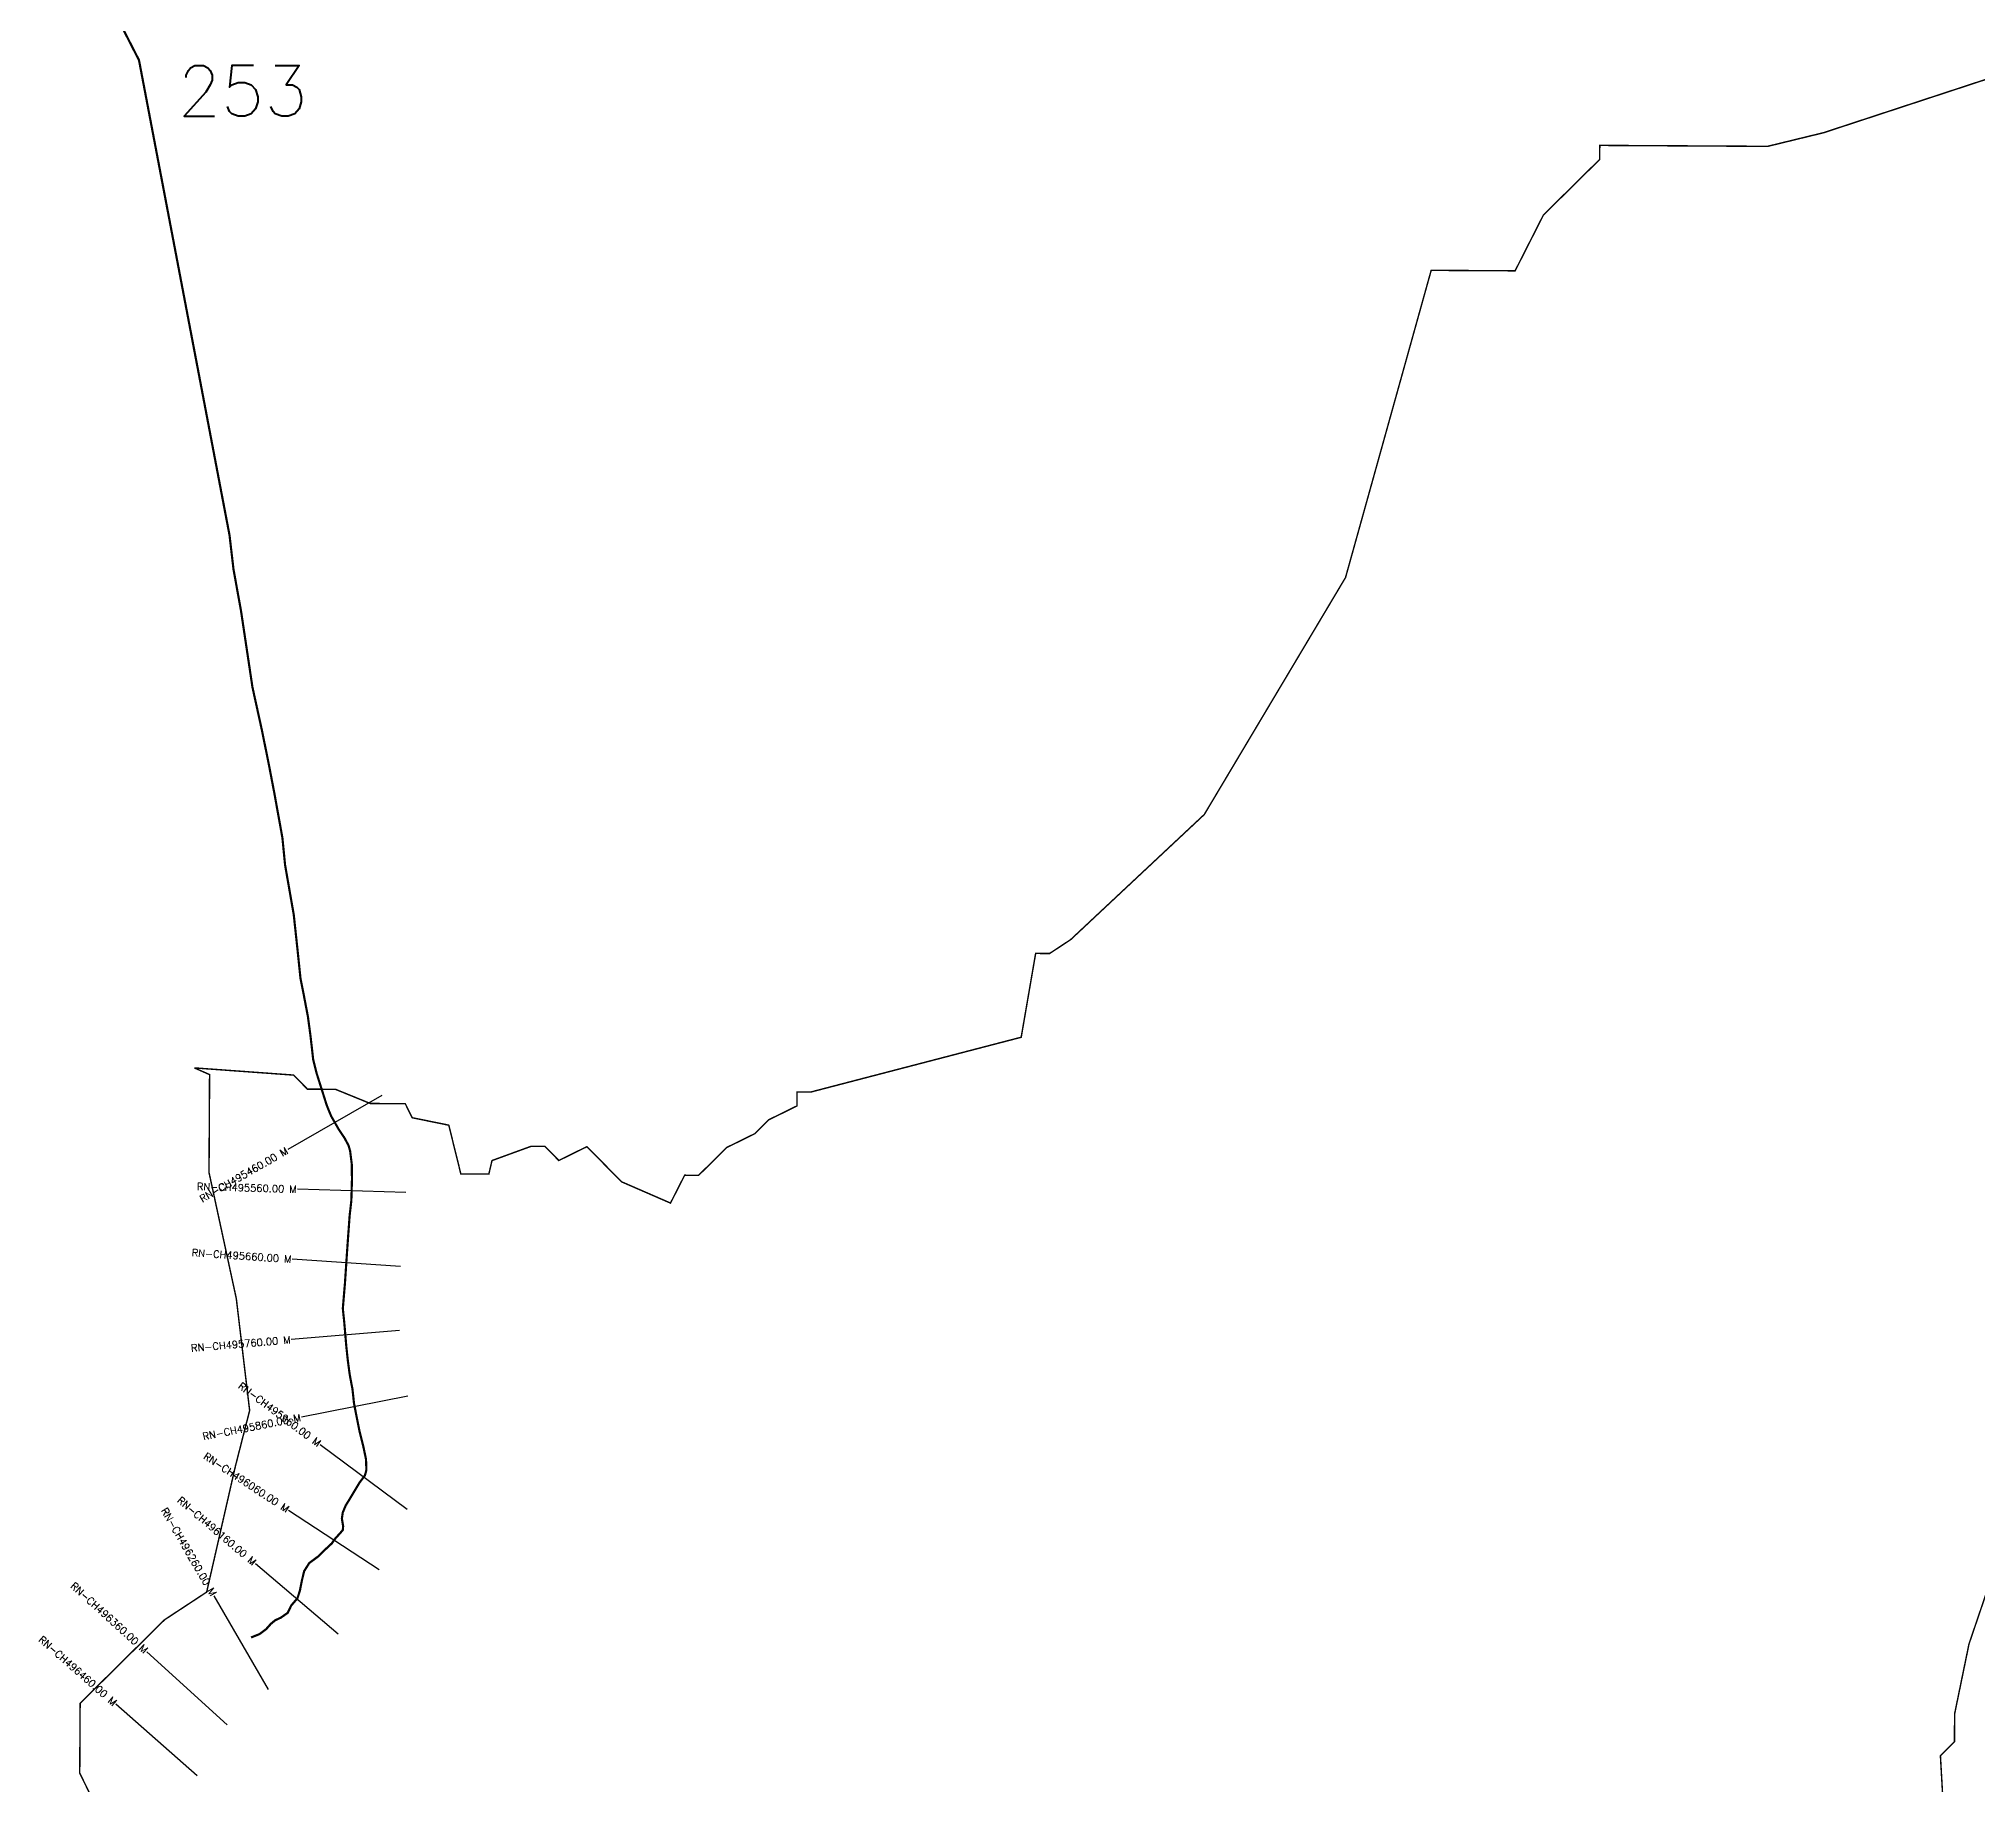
# Model space of a CAD drawing. Header units: metres. Extents: x 316433 to 323337, y 1885910 to 1892936.
# Drawn here: x 317206 to 319885, y 1889232 to 1891645 of the extents above; entities that cross this region are included whole.
import ezdxf
from ezdxf.enums import TextEntityAlignment as Align

# ---------------------------------------------------------------- set-up
doc = ezdxf.new("R2010")
doc.units = ezdxf.units.M
for name, color, linetype in [('CS', 134, 'Continuous'), ('CSMark', 6, 'Continuous'), ('NATURALLY PROTECTED', 3, 'Continuous')]:
    doc.layers.add(name, color=color, linetype=linetype)
doc.styles.get("Standard").update_dxf_attribs({"font": 'simplex.shx'})

msp = doc.modelspace()

# ---------------------------------------------------------------- linework, layer by layer
at = {"color": 6, "const_width": 2, "flags": 128}
for points in [[(317421.073892721, 1890222.438816807), (317558.0757784955, 1890212.507260397), (317577.280108241, 1890193.08462802), (317615.9650688047, 1890192.865997608), (317664.168291581, 1890173.221475925), (317712.4809934544, 1890172.948433746), (317722.0575818903, 1890153.580213136), (317772.6653331842, 1890143.261420036), (317789.304502441, 1890075.827770732), (317827.9894630047, 1890075.609140319), (317832.3915761852, 1890094.349936301), (317886.2065350421, 1890113.966319155), (317905.5200161032, 1890113.857167839), (317924.7243458488, 1890094.434535463), (317963.518457728, 1890113.529386111), (318011.5869527517, 1890064.914478946), (318079.0784079338, 1890035.561899969), (318098.6681900675, 1890074.079382994), (318117.9816711285, 1890073.970231678), (318156.8852621049, 1890112.436561829), (318195.6793739841, 1890131.531412478), (318215.1023341424, 1890150.793740665), (318253.8964460216, 1890169.888591313), (318254.0059251188, 1890189.260070816), (318273.3194061798, 1890189.1509195), (318563.806545789, 1890264.823605763), (318583.7755903064, 1890380.711337698), (318603.0890713675, 1890380.602186382), (318632.2267704979, 1890399.80961113), (318816.8621810872, 1890572.767015162), (319012.0865245177, 1890900.351359568), (319130.4873589618, 1891325.056366987), (319246.4842422113, 1891324.400803531), (319285.6064636004, 1891401.552094246), (319363.4133177715, 1891478.426756106), (319363.5227968687, 1891497.798235609), (319595.5165633678, 1891496.487108696), (319672.9376373691, 1891515.363656714), (319911.1553262616, 1891593.618931867)], [(317281.6569567331, 1889208.634359939), (317262.5621060847, 1889247.428471818), (317263.1081904438, 1889344.053875565), (317379.7609649315, 1889459.453193799), (317437.9777091872, 1889497.752374193), (317477.6463427172, 1889671.587067096), (317497.3967568219, 1889748.789838467), (317478.9574696299, 1889903.580833596), (317441.2558542507, 1890077.794788883), (317442.0208968043, 1890213.163151635), (317421.073892721, 1890222.438816807)], [(319932.8565824985, 1889599.711002664), (319873.8164694658, 1889425.985788858), (319853.9565762639, 1889329.411537985), (319853.7382736329, 1889290.784575863), (319834.3153134747, 1889271.522247676), (319843.0978601361, 1889116.785828205)]]:
    msp.add_lwpolyline(points, dxfattribs=at)
at = {"layer": 'CS'}
for p, q in [((317680.278766159, 1890184.077862608), (317550.1054743847, 1890109.546566439)), ((317713.3271099236, 1890050.381630429), (317563.3879631748, 1890054.653898241)), ((317705.8322463303, 1889947.790703052), (317556.1697535086, 1889957.847454138)), ((317704.3873543891, 1889859.565270811), (317554.9335568761, 1889846.776118808)), ((317716.0999516345, 1889768.606267749), (317568.944144686, 1889739.53448622)), ((317715.0248456894, 1889611.74776594), (317594.863790588, 1889701.532624557)), ((317676.6043255068, 1889528.295562803), (317551.3177358612, 1889610.777502978)), ((317619.7421552161, 1889439.671555714), (317505.4438278787, 1889536.810077259)), ((317523.670510974, 1889362.959520809), (317448.4940282248, 1889492.761279047)), ((317466.3026098072, 1889314.405755877), (317355.2076691235, 1889415.192233911)), ((317425.0437489513, 1889243.637777716), (317312.3620741838, 1889342.647071075))]:
    msp.add_line(p, q, dxfattribs=at)
at = {"layer": 'NATURALLY PROTECTED', "const_width": 3, "flags": 128}
msp.add_lwpolyline([(317313.0396530376, 1891677.026115925), (317344.4408737281, 1891615.662101385), (317469.59703201, 1890958.787396505), (317475.0902780513, 1890911.643425228), (317485.5050454754, 1890854.055786104), (317501.3029610388, 1890748.603493322), (317514.1517467379, 1890690.169854226), (317523.944667739, 1890641.894730202), (317531.5611262596, 1890602.100154481), (317542.6696701033, 1890540.613798659), (317546.3694242879, 1890502.993863863), (317558.3480890595, 1890434.352092397), (317563.7880850995, 1890383.684813238), (317567.7047894354, 1890345.84736423), (317571.6272945776, 1890326.372324579), (317577.9385717066, 1890293.318684658), (317581.6371657298, 1890265.70189764), (317585.1858669145, 1890234.143921598), (317589.7691939631, 1890215.644727684), (317597.2257271567, 1890192.041604138), (317604.0551268827, 1890170.423626817), (317610.0107492403, 1890155.861783621), (317620.5504332417, 1890137.453605929), (317628.5599228301, 1890125.513443821), (317634.0559742646, 1890115.257019107), (317636.3013123506, 1890107.392733489), (317638.5466504329, 1890089.497890367), (317638.8147505046, 1890068.564106588), (317637.9769377866, 1890039.160302398), (317635.5807934114, 1890017.949317952), (317632.464130097, 1889974.59308014), (317629.0961229698, 1889924.471092693), (317626.1863917398, 1889889.792108981), (317628.1677524601, 1889870.614397446), (317631.0031865232, 1889837.479565584), (317633.0891564271, 1889817.907296078), (317635.6844371142, 1889798.527481542), (317639.5083285511, 1889778.329232198), (317641.6929121604, 1889758.267305125), (317649.2061163308, 1889720.236899963), (317654.3955175438, 1889699.629182623), (317658.2194089807, 1889681.477772075), (317658.7670050845, 1889666.520412372), (317656.71816034, 1889659.014167355), (317649.0703774662, 1889648.778971005), (317634.5938855516, 1889624.622865155), (317630.2096362372, 1889617.582220834), (317626.1131069094, 1889607.755991296), (317624.8833359982, 1889599.294488016), (317626.6583826909, 1889588.786145941), (317626.1131069094, 1889583.327240905), (317614.5045335725, 1889570.362090852), (317611.0901790521, 1889565.175830357), (317601.3935514339, 1889556.168536811), (317592.1064607321, 1889547.024920995), (317579.8006304919, 1889537.926411811), (317572.8350224252, 1889526.871778284), (317569.6944659568, 1889514.179773958), (317566.8265473791, 1889499.57675192), (317563.4121928587, 1889489.204732115), (317554.9453361513, 1889479.242180306), (317549.875431546, 1889468.932808603), (317540.4526019794, 1889462.382323034), (317532.5310210536, 1889458.697612253), (317526.5225460075, 1889453.647674029), (317520.2402729093, 1889446.550897009), (317511.0900812337, 1889439.727265714), (317499.3770414919, 1889435.002484141)], dxfattribs=at)

# ---------------------------------------------------------------- texts
at = {"insert": (317397.7038324201, 1891608.178184358), "char_height": 70, "attachment_point": 1}
msp.add_mtext_dynamic_manual_height_columns('253', width=95.17246124148369, gutter_width=1, heights=[26.12083001830615], dxfattribs=at)
at = {"layer": 'CSMark'}
for s, rotation, p in [('RN-CH495460.00 M', 29.79348645433879, (317549.2376524396, 1890109.049691131)), ('RN-CH495560.00 M', 358.3678931881251, (317562.3883688631, 1890054.682380026)), ('RN-CH495660.00 M', 356.1557203440872, (317555.1720035565, 1889957.914499145)), ('RN-CH495760.00 M', 4.891034320316656, (317553.937198226, 1889846.690857795)), ('RN-CH495960.00 M', 323.2327558833157, (317594.0627168873, 1889702.131190281)), ('RN-CH495860.00 M', 11.17532510418124, (317567.963105973, 1889739.340674343)), ('RN-CH496060.00 M', 326.6412465011853, (317550.4824919302, 1889611.327382579)), ('RN-CH496260.00 M', 300.077870606898, (317447.9928516731, 1889493.626624102)), ('RN-CH496160.00 M', 319.6398455172267, (317504.6818390298, 1889537.457667402)), ('RN-CH496360.00 M', 317.785360109116, (317354.4670361857, 1889415.864143764)), ('RN-CH496460.00 M', 318.6954019413473, (317311.6108630187, 1889343.307133031))]:
    msp.add_text(s, height=10, rotation=rotation, dxfattribs=at).set_placement(p, align=Align.MIDDLE_RIGHT)

doc.saveas('drawing.dxf')
